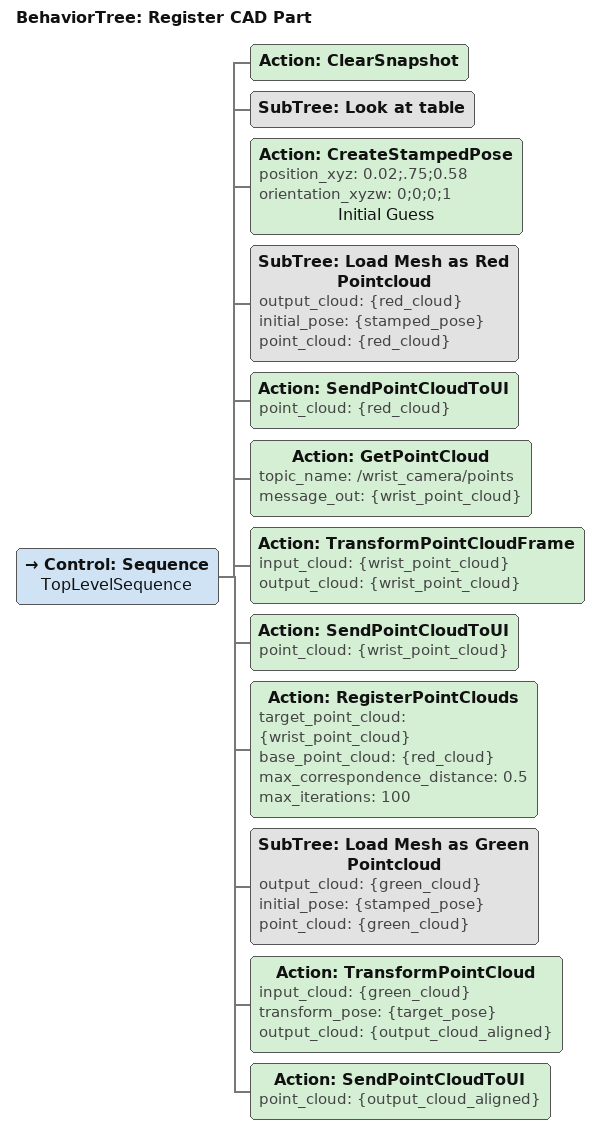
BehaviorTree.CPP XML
<root BTCPP_format="4" main_tree_to_execute="Register CAD Part">
  <BehaviorTree ID="Register CAD Part" _description="">
    <Control ID="Sequence" name="TopLevelSequence">
      <Action ID="ClearSnapshot" />
      <SubTree ID="Look at table" />
      <Action
        ID="CreateStampedPose"
        position_xyz="0.02;.75;0.58"
        orientation_xyzw="0;0;0;1"
        name="Initial Guess"
      />
      <SubTree
        ID="Load Mesh as Red Pointcloud"
        output_cloud="{red_cloud}"
        initial_pose="{stamped_pose}"
        point_cloud="{red_cloud}"
      />
      <Action ID="SendPointCloudToUI" point_cloud="{red_cloud}" />
      <Action
        ID="GetPointCloud"
        topic_name="/wrist_camera/points"
        message_out="{wrist_point_cloud}"
      />
      <Action
        ID="TransformPointCloudFrame"
        input_cloud="{wrist_point_cloud}"
        output_cloud="{wrist_point_cloud}"
      />
      <Action ID="SendPointCloudToUI" point_cloud="{wrist_point_cloud}" />
      <Action
        ID="RegisterPointClouds"
        target_point_cloud="{wrist_point_cloud}"
        base_point_cloud="{red_cloud}"
        max_correspondence_distance="0.5"
        max_iterations="100"
      />
      <SubTree
        ID="Load Mesh as Green Pointcloud"
        output_cloud="{green_cloud}"
        initial_pose="{stamped_pose}"
        point_cloud="{green_cloud}"
      />
      <Action
        ID="TransformPointCloud"
        input_cloud="{green_cloud}"
        transform_pose="{target_pose}"
        output_cloud="{output_cloud_aligned}"
      />
      <Action ID="SendPointCloudToUI" point_cloud="{output_cloud_aligned}" />
    </Control>
  </BehaviorTree>
</root>
